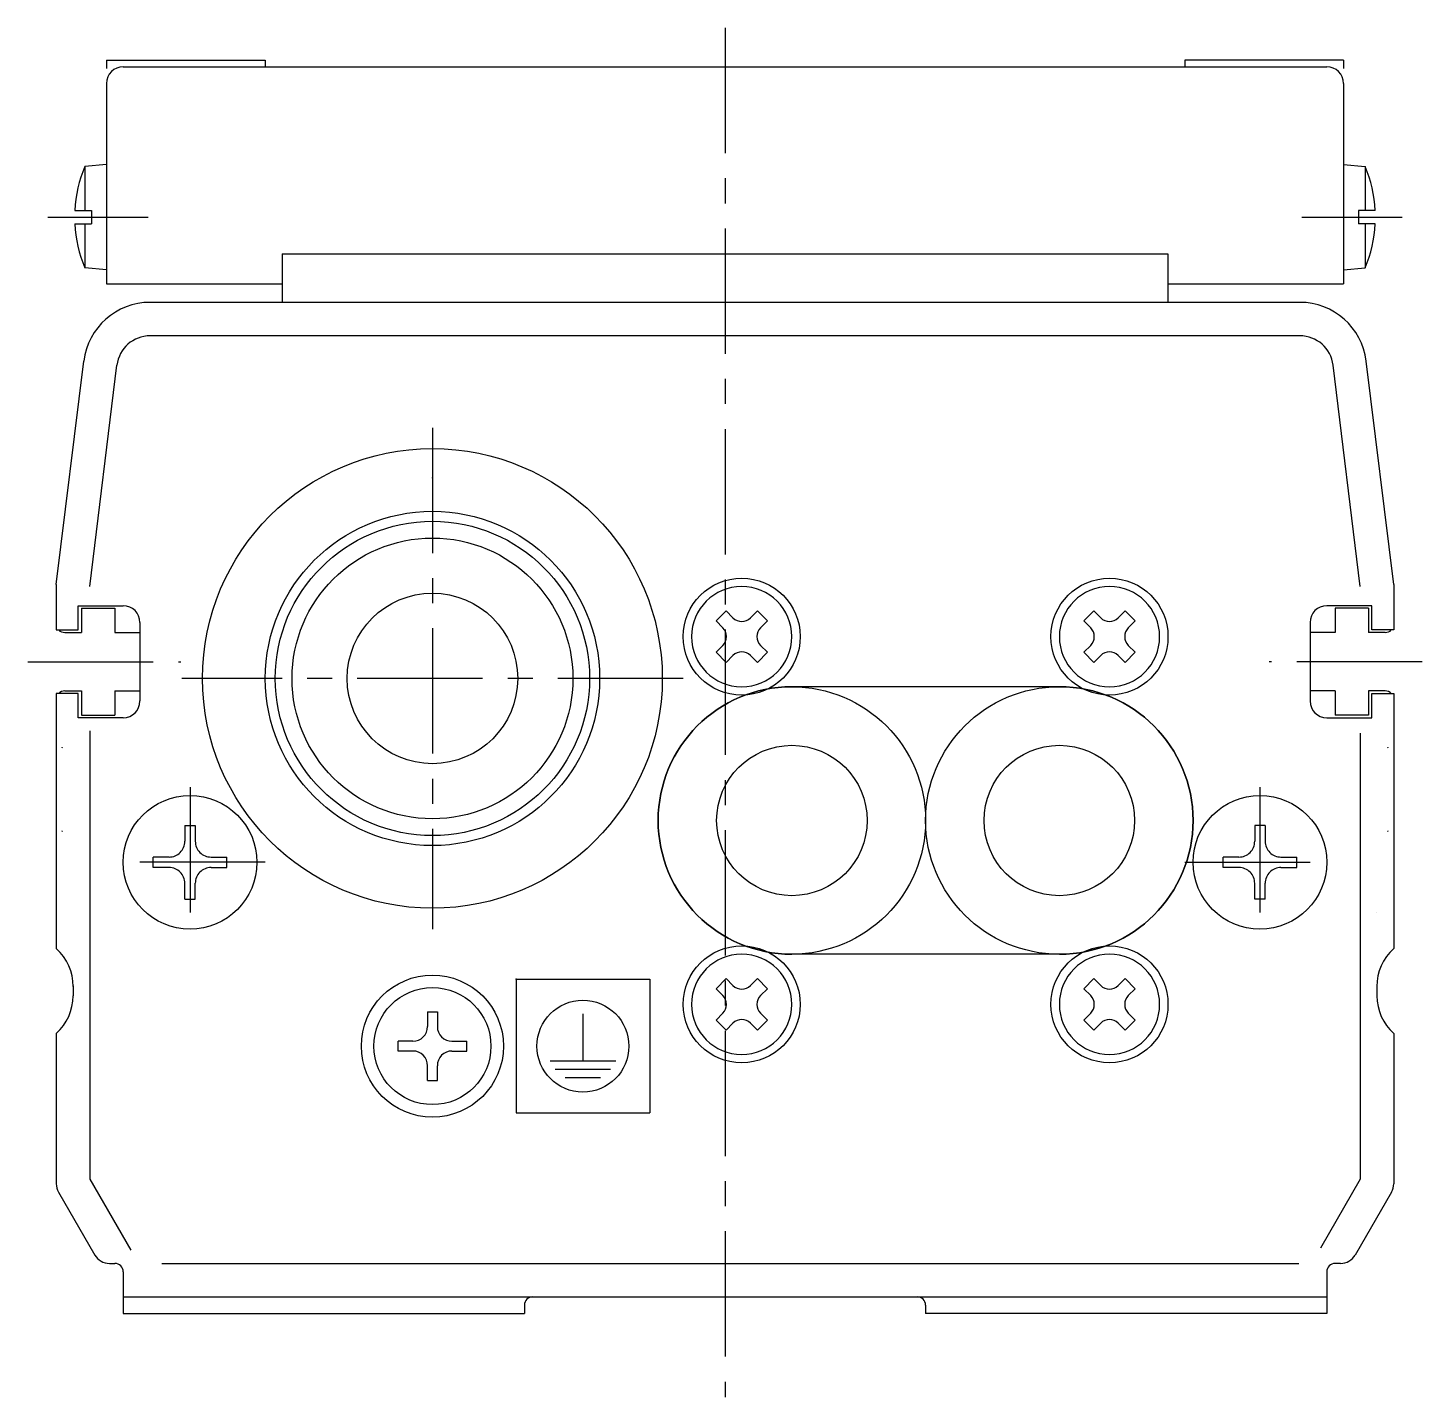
# Model space of a CAD drawing. Extents: x -644 to 649, y 141 to 558.
# Drawn here: x -636.4 to -553, y 332.6 to 414.5 of the extents above; entities that cross this region are included whole.
import ezdxf

# ---------------------------------------------------------------- set-up
doc = ezdxf.new("R2010")
doc.units = 0
doc.linetypes.add('CENTER', pattern=[12, 7.5, -1.5, 1.5, -1.5])
doc.linetypes.add('CONTINOUS', pattern=[0])
doc.layers.get('0').update_dxf_attribs({"linetype": 'CONTINUOUS'})
doc.layers.add('CENTER', color=1, linetype='CENTER')

# ---------------------------------------------------------------- blocks, each defined once
blk = doc.blocks.new('DTL0003')
at = {"color": 0, "linetype": 'CONTINUOUS'}
for p, q in [((0, 0), (0, -8)), ((0, 0), (8, 0)), ((8, 0), (8, -8)), ((4, -2.07), (4, -4.87)), ((2.034, -4.87), (5.966, -4.87)), ((2.343, -5.37), (5.657, -5.37)), ((2.938, -5.87), (5.062, -5.87)), ((0, -8), (8, -8))]:
    blk.add_line(p, q, dxfattribs=at)
blk.add_circle((4, -4), 2.75, dxfattribs=at)
at = {"color": 0}
blk.add_point((0, 0), dxfattribs=at)
blk = doc.blocks.new('DTL0004')
at = {"color": 0, "linetype": 'CONTINUOUS'}
for radius in [13.75, 10, 9.4, 8.4, 5.1]:
    blk.add_circle((0, 0), radius, dxfattribs=at)
at = {"color": 0}
for p in [(0, 12), (0, 0)]:
    blk.add_point(p, dxfattribs=at)

msp = doc.modelspace()

# ---------------------------------------------------------------- linework, layer by layer
at = {"color": 7, "linetype": 'CONTINOUS'}
for p, q in [((-631.709, 412.561), (-622.209, 412.561)), ((-631.709, 412.561), (-631.709, 412.061)), ((-630.709, 412.161), (-558.709, 412.161)), ((-622.209, 412.561), (-622.209, 412.161)), ((-567.209, 412.561), (-567.209, 412.161)), ((-557.709, 412.561), (-567.209, 412.561)), ((-557.709, 412.561), (-557.709, 412.061)), ((-631.709, 411.161), (-631.709, 399.161)), ((-557.709, 411.161), (-557.709, 399.161)), ((-631.709, 406.311), (-633.009, 406.197)), ((-633.009, 406.197), (-633.009, 403.561)), ((-631.709, 406.311), (-631.709, 400.011)), ((-557.709, 406.311), (-557.709, 400.011)), ((-557.709, 406.311), (-556.409, 406.197)), ((-556.409, 406.197), (-556.409, 403.561)), ((-633.599, 403.561), (-632.609, 403.561)), ((-632.609, 403.561), (-632.609, 402.761)), ((-555.819, 403.561), (-556.809, 403.561)), ((-556.809, 403.561), (-556.809, 402.761)), ((-633.599, 402.761), (-632.609, 402.761)), ((-633.009, 402.761), (-633.009, 400.125)), ((-555.819, 402.761), (-556.809, 402.761)), ((-556.409, 402.761), (-556.409, 400.125)), ((-621.209, 400.961), (-621.209, 398.061)), ((-621.209, 400.961), (-568.209, 400.961)), ((-568.209, 400.961), (-568.209, 398.061)), ((-631.709, 400.011), (-633.009, 400.125)), ((-557.709, 400.011), (-556.409, 400.125)), ((-631.709, 399.161), (-621.209, 399.161)), ((-568.209, 399.161), (-557.709, 399.161)), ((-560.321, 398.061), (-629.097, 398.061)), ((-560.321, 396.061), (-629.097, 396.061)), ((-634.709, 381.175), (-633.067, 394.549)), ((-554.709, 381.175), (-556.351, 394.549)), ((-632.709, 381.053), (-631.082, 394.305)), ((-556.709, 381.053), (-558.336, 394.305)), ((-634.709, 381.175), (-634.709, 378.461)), ((-554.709, 381.175), (-554.709, 378.461)), ((-633.409, 378.461), (-633.409, 379.911)), ((-633.409, 379.911), (-630.709, 379.911)), ((-633.209, 379.761), (-631.209, 379.761)), ((-633.209, 379.761), (-633.209, 378.311)), ((-631.209, 379.761), (-631.209, 378.311)), ((-594.646, 379.599), (-595.247, 378.998)), ((-594.234, 379.187), (-594.646, 379.599)), ((-592.772, 379.599), (-593.185, 379.187)), ((-592.171, 378.998), (-592.772, 379.599)), ((-572.646, 379.599), (-573.247, 378.998)), ((-572.234, 379.187), (-572.646, 379.599)), ((-570.772, 379.599), (-571.185, 379.187)), ((-570.171, 378.998), (-570.772, 379.599)), ((-556.009, 379.911), (-558.709, 379.911)), ((-556.209, 379.761), (-558.209, 379.761)), ((-558.209, 379.761), (-558.209, 378.311)), ((-556.209, 379.761), (-556.209, 378.311)), ((-556.009, 378.461), (-556.009, 379.911)), ((-629.709, 378.911), (-629.709, 374.211)), ((-595.247, 378.998), (-594.835, 378.586)), ((-592.584, 378.586), (-592.171, 378.998)), ((-573.247, 378.998), (-572.835, 378.586)), ((-570.584, 378.586), (-570.171, 378.998)), ((-559.709, 378.911), (-559.709, 374.211)), ((-634.709, 378.461), (-633.409, 378.461)), ((-634.209, 378.311), (-633.209, 378.311)), ((-631.209, 378.311), (-629.709, 378.311)), ((-629.709, 378.311), (-629.709, 374.811)), ((-558.209, 378.311), (-559.709, 378.311)), ((-559.709, 378.311), (-559.709, 374.811)), ((-555.209, 378.311), (-556.209, 378.311)), ((-554.709, 378.461), (-556.009, 378.461)), ((-594.835, 377.537), (-595.247, 377.124)), ((-595.247, 377.124), (-594.646, 376.523)), ((-592.772, 376.523), (-592.171, 377.124)), ((-592.171, 377.124), (-592.584, 377.537)), ((-572.835, 377.537), (-573.247, 377.124)), ((-573.247, 377.124), (-572.646, 376.523)), ((-570.772, 376.523), (-570.171, 377.124)), ((-570.171, 377.124), (-570.584, 377.537)), ((-594.646, 376.523), (-594.234, 376.936)), ((-593.185, 376.936), (-592.772, 376.523)), ((-572.646, 376.523), (-572.234, 376.936)), ((-571.185, 376.936), (-570.772, 376.523)), ((-634.709, 374.661), (-634.709, 359.397)), ((-633.409, 374.661), (-634.709, 374.661)), ((-634.209, 374.811), (-633.209, 374.811)), ((-633.409, 373.211), (-633.409, 374.661)), ((-633.209, 374.811), (-633.209, 373.361)), ((-631.209, 374.811), (-629.709, 374.811)), ((-631.209, 374.811), (-631.209, 373.361)), ((-574.709, 375.061), (-590.709, 375.061)), ((-558.209, 374.811), (-559.709, 374.811)), ((-558.209, 374.811), (-558.209, 373.361)), ((-555.209, 374.811), (-556.209, 374.811)), ((-556.209, 374.811), (-556.209, 373.361)), ((-556.009, 373.211), (-556.009, 374.661)), ((-556.009, 374.661), (-554.709, 374.661)), ((-554.709, 374.661), (-554.709, 359.397)), ((-630.709, 373.211), (-633.409, 373.211)), ((-633.209, 373.361), (-631.209, 373.361)), ((-558.709, 373.211), (-556.009, 373.211)), ((-556.209, 373.361), (-558.209, 373.361)), ((-632.709, 372.432), (-632.709, 345.597)), ((-556.709, 372.283), (-556.709, 345.597)), ((-627.023, 366.761), (-627.023, 365.815)), ((-627.023, 366.761), (-626.395, 366.761)), ((-626.395, 366.761), (-626.395, 365.815)), ((-562.395, 366.761), (-563.023, 366.761)), ((-563.023, 366.761), (-563.023, 365.815)), ((-562.395, 366.761), (-562.395, 365.815)), ((-628.909, 364.247), (-628.909, 364.875)), ((-627.963, 364.875), (-628.909, 364.875)), ((-625.455, 364.875), (-624.509, 364.875)), ((-624.509, 364.247), (-624.509, 364.875)), ((-564.909, 364.247), (-564.909, 364.875)), ((-563.963, 364.875), (-564.909, 364.875)), ((-561.455, 364.875), (-560.509, 364.875)), ((-560.509, 364.247), (-560.509, 364.875)), ((-627.963, 364.247), (-628.909, 364.247)), ((-625.455, 364.247), (-624.509, 364.247)), ((-563.963, 364.247), (-564.909, 364.247)), ((-561.455, 364.247), (-560.509, 364.247)), ((-627.023, 362.361), (-627.023, 363.307)), ((-626.395, 362.361), (-626.395, 363.307)), ((-563.023, 362.361), (-563.023, 363.307)), ((-562.395, 362.361), (-562.395, 363.307)), ((-627.023, 362.361), (-626.395, 362.361)), ((-562.395, 362.361), (-563.023, 362.361)), ((-555.709, 361.561), (-555.709, 361.561)), ((-574.709, 359.061), (-590.709, 359.061)), ((-633.709, 357.161), (-633.709, 356.561)), ((-594.646, 357.599), (-595.247, 356.998)), ((-595.247, 356.998), (-594.835, 356.586)), ((-594.234, 357.187), (-594.646, 357.599)), ((-592.772, 357.599), (-593.185, 357.187)), ((-592.171, 356.998), (-592.772, 357.599)), ((-592.584, 356.586), (-592.171, 356.998)), ((-572.646, 357.599), (-573.247, 356.998)), ((-573.247, 356.998), (-572.835, 356.586)), ((-572.234, 357.187), (-572.646, 357.599)), ((-570.772, 357.599), (-571.185, 357.187)), ((-570.171, 356.998), (-570.772, 357.599)), ((-570.584, 356.586), (-570.171, 356.998)), ((-555.709, 357.161), (-555.709, 356.561)), ((-612.502, 355.611), (-612.502, 354.73)), ((-612.502, 355.611), (-611.916, 355.611)), ((-611.916, 355.611), (-611.916, 354.73)), ((-594.835, 355.537), (-595.247, 355.124)), ((-592.171, 355.124), (-592.584, 355.537)), ((-572.835, 355.537), (-573.247, 355.124)), ((-570.171, 355.124), (-570.584, 355.537)), ((-595.247, 355.124), (-594.646, 354.523)), ((-594.646, 354.523), (-594.234, 354.936)), ((-593.185, 354.936), (-592.772, 354.523)), ((-592.772, 354.523), (-592.171, 355.124)), ((-573.247, 355.124), (-572.646, 354.523)), ((-572.646, 354.523), (-572.234, 354.936)), ((-571.185, 354.936), (-570.772, 354.523)), ((-570.772, 354.523), (-570.171, 355.124)), ((-634.709, 354.325), (-634.709, 345.329)), ((-614.259, 353.268), (-614.259, 353.854)), ((-613.378, 353.854), (-614.259, 353.854)), ((-611.04, 353.854), (-610.159, 353.854)), ((-610.159, 353.268), (-610.159, 353.854)), ((-554.709, 354.325), (-554.709, 345.329)), ((-613.378, 353.268), (-614.259, 353.268)), ((-611.04, 353.268), (-610.159, 353.268)), ((-612.502, 351.511), (-612.502, 352.392)), ((-611.917, 351.511), (-611.917, 352.392)), ((-612.502, 351.511), (-611.916, 351.511)), ((-632.709, 345.597), (-630.256, 341.349)), ((-556.709, 345.597), (-559.087, 341.479)), ((-634.575, 344.829), (-632.4, 341.061)), ((-554.843, 344.829), (-557.018, 341.061)), ((-631.534, 340.561), (-631.209, 340.561)), ((-631.293, 340.561), (-631.209, 340.561)), ((-628.394, 340.561), (-560.386, 340.561)), ((-558.125, 340.561), (-558.209, 340.561)), ((-557.885, 340.561), (-558.209, 340.561)), ((-630.709, 340.061), (-630.709, 337.561)), ((-558.709, 340.061), (-558.709, 337.561)), ((-630.709, 338.561), (-558.709, 338.561)), ((-606.709, 338.061), (-606.709, 337.561)), ((-582.709, 338.061), (-582.709, 337.561)), ((-630.709, 337.561), (-606.709, 337.561)), ((-558.709, 337.561), (-582.709, 337.561))]:
    msp.add_line(p, q, dxfattribs=at)
for centre, radius in [((-593.709, 378.061), 3.5), ((-571.709, 378.061), 3.5), ((-590.709, 367.061), 8), ((-574.709, 367.061), 8), ((-590.709, 367.061), 4.5), ((-574.709, 367.061), 4.5), ((-626.709, 364.561), 4), ((-562.709, 364.561), 4), ((-593.709, 356.061), 3.5), ((-571.709, 356.061), 3.5), ((-612.209, 353.561), 4.25), ((-612.209, 353.561), 3.5)]:
    msp.add_circle(centre, radius, dxfattribs=at)
for centre, radius, start, end in [((-630.709, 411.161), 1, 90, 180), ((-558.709, 411.161), 1, 0, 90), ((-625.627, 403.161), 7.982, 157.64347, 177.12772), ((-563.791, 403.161), 7.982, 2.87228, 22.35653), ((-625.627, 403.161), 7.982, 182.87228, 202.35653), ((-563.791, 403.161), 7.982, 337.64347, 357.12772), ((-629.097, 394.061), 4, 90, 173), ((-560.321, 394.061), 4, 7, 90), ((-629.097, 394.061), 2, 90, 173), ((-560.321, 394.061), 2, 7, 90), ((-593.709, 378.061), 3, 0, 359.99971), ((-571.709, 378.061), 3, 0, 359.99971), ((-630.709, 378.911), 1, 0, 90), ((-558.709, 378.911), 1, 90, 180), ((-593.709, 379.711), 0.742, 225.00005, 315.00003), ((-571.709, 379.711), 0.742, 225.00005, 315.00003), ((-634.209, 378.811), 0.5, 224.427, 270), ((-595.359, 378.061), 0.742, 315.00006, 45), ((-592.059, 378.061), 0.742, 135.00005, 225.00004), ((-573.359, 378.061), 0.742, 315.00006, 45), ((-570.059, 378.061), 0.742, 135.00005, 225.00004), ((-555.209, 378.811), 0.5, 270, 315.573), ((-593.709, 376.411), 0.742, 45.00004, 135), ((-571.709, 376.411), 0.742, 45.00004, 135), ((-634.209, 374.311), 0.5, 90, 135.573), ((-590.709, 367.061), 8, 90, 270), ((-574.709, 367.061), 8, 270, 90), ((-555.209, 374.311), 0.5, 44.427, 90), ((-630.709, 374.211), 1, 270, 0), ((-558.709, 374.211), 1, 180, 270), ((-636.025, 370.324), 2, 32.64505, 34.01041), ((-553.393, 370.324), 2, 145.98959, 147.35495), ((-636.025, 365.324), 2, 32.64505, 34.01041), ((-636.025, 365.324), 2, 32.64505, 34.01041), ((-553.393, 365.324), 2, 145.98959, 147.35495), ((-553.393, 365.324), 2, 145.98959, 147.35495), ((-627.963, 365.815), 0.94, 269.99996, 0), ((-625.455, 365.815), 0.94, 179.99998, 270.00002), ((-563.963, 365.815), 0.94, 269.99998, 0.00002), ((-561.455, 365.815), 0.94, 180, 270.00004), ((-627.963, 363.307), 0.94, 0.00003, 90.00006), ((-625.455, 363.307), 0.94, 90.00001, 180.00005), ((-563.963, 363.307), 0.94, 359.99995, 89.99999), ((-561.455, 363.307), 0.94, 89.99994, 179.99997), ((-636.709, 357.161), 3, 359.20631, 48.18969), ((-593.709, 356.061), 3, 0, 359.99971), ((-571.709, 356.061), 3, 0, 359.99971), ((-552.709, 357.161), 3, 131.81031, 180.79369), ((-593.709, 357.711), 0.742, 225.00005, 315.00003), ((-571.709, 357.711), 0.742, 225.00005, 315.00003), ((-636.709, 356.561), 3, 311.81031, 360), ((-595.359, 356.061), 0.742, 315.00006, 45), ((-592.059, 356.061), 0.742, 135.00005, 225.00004), ((-573.359, 356.061), 0.742, 315.00006, 45), ((-570.059, 356.061), 0.742, 135.00005, 225.00004), ((-552.709, 356.561), 3, 180, 228.18969), ((-613.378, 354.73), 0.876, 269.99996, 0), ((-611.04, 354.73), 0.876, 179.99998, 270.00002), ((-593.709, 354.411), 0.742, 45.00004, 135), ((-571.709, 354.411), 0.742, 45.00004, 135), ((-613.378, 352.392), 0.876, 0.00003, 90.00006), ((-611.04, 352.392), 0.876, 90.00001, 180.00005), ((-633.709, 345.329), 1, 180, 210), ((-555.709, 345.329), 1, 330, 0), ((-631.534, 341.561), 1, 210, 270), ((-631.209, 340.061), 0.5, 0, 90), ((-558.209, 340.061), 0.5, 90, 180), ((-557.885, 341.561), 1, 270, 330), ((-606.209, 338.061), 0.5, 90, 180), ((-583.209, 338.061), 0.5, 0, 90)]:
    msp.add_arc(centre, radius, start, end, dxfattribs=at)
at = {"layer": 'CENTER', "color": 1, "linetype": 'CENTER'}
for p, q in [((-594.709, 414.484), (-594.709, 332.561)), ((-635.209, 403.161), (-629.209, 403.161)), ((-560.209, 403.161), (-554.209, 403.161)), ((-612.209, 390.561), (-612.209, 360.561)), ((-636.41, 376.561), (-627.265, 376.561)), ((-553.008, 376.561), (-562.153, 376.561)), ((-597.209, 375.561), (-627.209, 375.561)), ((-626.709, 369.061), (-626.709, 360.061)), ((-562.709, 369.061), (-562.709, 360.061)), ((-622.209, 364.561), (-631.209, 364.561)), ((-567.209, 364.561), (-558.209, 364.561))]:
    msp.add_line(p, q, dxfattribs=at)

# ---------------------------------------------------------------- block references
at = {"color": 7, "zscale": 2}
for name, p in [('DTL0004', (-612.209, 375.561)), ('DTL0003', (-607.209, 357.561))]:
    msp.add_blockref(name, p, dxfattribs=at)

doc.saveas('drawing.dxf')
